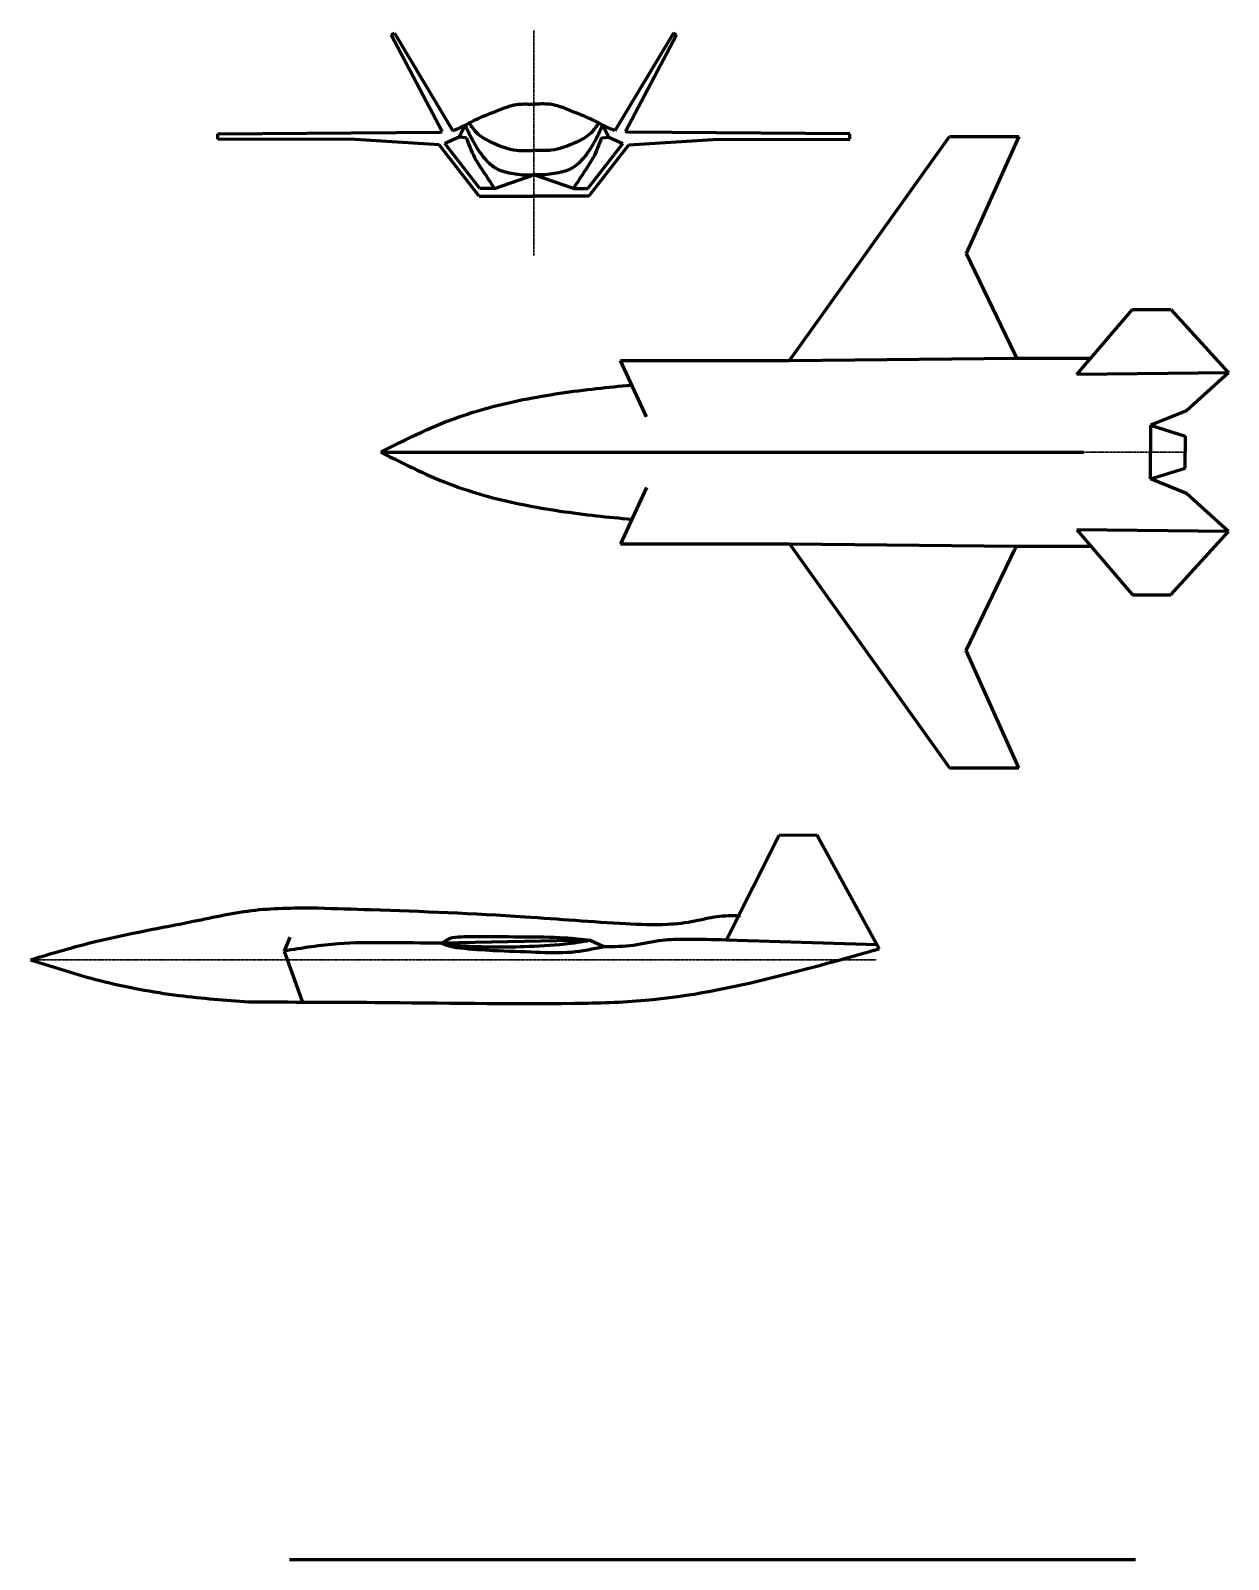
# Model space of a CAD drawing. Header units: millimetres. Extents: x 39448 to 86337, y 20141 to 58152.
# Drawn here: x 69772 to 86337, y 37009 to 58152 of the extents above; entities that cross this region are included whole.
import ezdxf

# ---------------------------------------------------------------- set-up
doc = ezdxf.new("R2010")
doc.units = ezdxf.units.MM
doc.linetypes.add('CENTER', pattern=[2, 1.25, -0.25, 0.25, -0.25])
doc.layers.add('_axes (Оси)', color=6, linetype='CENTER', lineweight=30)
doc.layers.add('_basic (Основной)', color=4, linetype='Continuous', lineweight=60)

msp = doc.modelspace()

# ---------------------------------------------------------------- linework, layer by layer
at = {"layer": '_axes (Оси)', "transparency": 33554687}
for p, q in [((76732.514, 58152.298), (76732.514, 55039.511)), ((76732.514, 58152.298), (76732.514, 55039.511)), ((85739.66, 52322.519), (74614.044, 52322.519)), ((69772.412, 45303.225), (81472.412, 45303.225))]:
    msp.add_line(p, q, dxfattribs=at)
at = {"layer": '_basic (Основной)', "transparency": 33554687}
for p, q in [((74759.194, 58091.353), (74803.806, 58114.992)), ((75465.55, 56758.256), (74759.194, 58091.353)), ((74803.806, 58114.992), (75612.523, 56766.93)), ((78661.221, 58114.992), (77852.504, 56766.93)), ((77999.477, 56758.256), (78705.833, 58091.353)), ((78705.833, 58091.353), (78661.221, 58114.992)), ((72362.537, 56648.326), (72362.625, 56723.828)), ((72362.625, 56723.828), (75436.406, 56748.413)), ((75436.406, 56748.413), (75465.55, 56758.256)), ((75697.283, 56679.077), (75501.693, 56592.692)), ((75697.283, 56679.077), (75779.713, 56838.156)), ((75798.551, 56669.051), (75697.283, 56679.077)), ((77666.476, 56669.051), (77767.744, 56679.077)), ((77767.744, 56679.077), (77685.314, 56838.156)), ((77767.744, 56679.077), (77963.334, 56592.692)), ((78028.621, 56748.413), (77999.477, 56758.256)), ((81102.402, 56723.828), (78028.621, 56748.413)), ((80269.542, 53591.705), (82480.361, 56687.23)), ((81102.49, 56648.326), (81102.402, 56723.828)), ((82480.361, 56687.23), (83437.545, 56687.23)), ((83437.545, 56687.23), (82712.647, 55067.513)), ((74258.979, 56646.128), (72362.537, 56648.326)), ((75421.31, 56573.449), (74258.979, 56646.128)), ((75973.978, 55860.564), (75421.31, 56573.449)), ((75986.04, 55967.935), (75501.693, 56592.692)), ((77478.987, 55967.935), (77963.334, 56592.692)), ((77491.049, 55860.564), (78043.717, 56573.449)), ((78043.717, 56573.449), (79206.048, 56646.128)), ((79206.048, 56646.128), (81102.49, 56648.326)), ((76185.681, 55967.935), (76732.514, 56157.806)), ((77279.346, 55967.935), (76732.514, 56157.806)), ((75973.978, 55860.564), (76732.514, 55860.564)), ((76185.681, 55967.935), (75986.04, 55967.935)), ((77491.049, 55860.564), (76732.514, 55860.564)), ((77279.346, 55967.935), (77478.987, 55967.935)), ((82712.647, 55067.513), (83378.524, 53680.058)), ((84241.564, 53395.989), (85011.092, 54296.274)), ((85011.092, 54296.274), (85542.192, 54296.274)), ((85542.192, 54296.274), (86337.138, 53419.398)), ((78288.12, 52811.042), (77928.31, 53591.705)), ((77928.31, 53591.705), (80269.542, 53591.705)), ((80269.542, 53591.705), (83405.736, 53623.358)), ((83378.524, 53680.058), (83405.736, 53623.358)), ((83405.736, 53623.358), (84435.911, 53623.358)), ((86337.138, 53419.398), (84241.564, 53395.989)), ((86337.138, 53419.398), (85757.621, 52894.028)), ((85757.621, 52894.028), (85258.454, 52693.794)), ((85258.454, 52693.794), (85739.66, 52544.922)), ((85258.454, 52693.794), (85258.454, 52322.519)), ((85739.66, 52544.922), (85739.66, 52322.519)), ((74614.044, 52322.519), (84336.285, 52322.519)), ((74614.044, 52322.519), (84336.285, 52322.519)), ((85258.454, 51951.245), (85258.454, 52322.519)), ((85739.66, 52100.117), (85739.66, 52322.519)), ((85258.454, 51951.245), (85739.66, 52100.117)), ((78288.12, 51833.997), (77928.31, 51053.334)), ((85757.621, 51751.011), (85258.454, 51951.245)), ((86337.138, 51225.641), (85757.621, 51751.011)), ((84241.564, 51249.05), (85011.092, 50348.765)), ((86337.138, 51225.641), (84241.564, 51249.05)), ((85542.192, 50348.765), (86337.138, 51225.641)), ((77928.31, 51053.334), (80269.542, 51053.334)), ((80269.542, 51053.334), (82480.361, 47957.809)), ((80269.542, 51053.334), (83405.736, 51021.681)), ((82712.647, 49577.526), (83378.524, 50964.981)), ((83378.524, 50964.981), (83405.736, 51021.681)), ((83405.736, 51021.681), (84435.911, 51021.681)), ((85011.092, 50348.765), (85542.192, 50348.765)), ((83437.545, 47957.809), (82712.647, 49577.526)), ((82480.361, 47957.809), (83437.545, 47957.809)), ((79394.008, 45580.047), (80122.946, 47025.983)), ((80122.946, 47025.983), (80647.319, 47031.743)), ((80647.319, 47031.743), (81508.791, 45453.311)), ((73356.958, 45617.009), (73277.433, 45421.865)), ((77513.107, 45571.428), (75464.165, 45530.867)), ((77513.107, 45571.428), (77700.976, 45485.873)), ((79394.008, 45580.047), (81475.77, 45513.813)), ((73277.433, 45421.865), (73531.24, 44717.789)), ((73352.319, 37009.3), (85052.319, 37009.3))]:
    msp.add_line(p, q, dxfattribs=at)
for points in [[(75612.523, 56766.93), (75712.981, 56810.933), (76005.048, 56955.159), (76219.7, 57041.344), (76404.442, 57109.939), (76518.806, 57132.805), (76732.514, 57132.805)], [(77852.504, 56766.93), (77752.046, 56810.933), (77459.979, 56955.159), (77245.327, 57041.344), (77060.585, 57109.939), (76946.222, 57132.805), (76732.514, 57132.805)], [(75781.712, 56844.191), (75876.002, 56649.031), (76033.268, 56405.748), (76093.324, 56339.037), (76175.625, 56268.991), (76356.908, 56193.385), (76479.246, 56170.036), (76608.257, 56157.806), (76732.514, 56157.806)], [(75798.551, 56669.051), (75913.128, 56394.852), (76025.968, 56214.367), (76185.681, 55967.935)], [(75837.351, 56872.518), (75942.245, 56737.832), (76143.832, 56610.556), (76493.958, 56497.421), (76732.514, 56497.421)], [(77627.676, 56872.518), (77522.782, 56737.832), (77321.195, 56610.556), (76971.069, 56497.421), (76732.514, 56497.421)], [(77683.315, 56844.191), (77589.025, 56649.031), (77431.759, 56405.748), (77371.703, 56339.037), (77289.402, 56268.991), (77108.119, 56193.385), (76985.781, 56170.036), (76856.77, 56157.806), (76732.514, 56157.806)], [(77666.476, 56669.051), (77551.899, 56394.852), (77439.059, 56214.367), (77279.346, 55967.935)], [(74614.044, 52322.519), (75638.854, 52789.727), (76585.02, 53048.172), (77600.484, 53202.706), (78080.23, 53250.665)], [(74614.044, 52322.519), (75638.854, 51855.312), (76585.02, 51596.867), (77600.484, 51442.333), (78080.23, 51394.374)], [(69772.412, 45303.225), (70687.454, 45558.381), (72021.978, 45834.41), (72881.941, 45989.677), (73744.78, 46018.43)], [(73744.78, 46018.43), (74476.549, 45995.576), (76606.75, 45897.73), (78003.49, 45802.871), (78579.22, 45794.237), (78959.202, 45840.283), (79261.46, 45900.717), (79589.627, 45912.228)], [(75464.165, 45530.867), (74659.869, 45537.451), (74031.87, 45523.104), (73277.433, 45421.865)], [(75464.165, 45530.867), (75567.524, 45596.456), (75730.634, 45621.489), (76033.53, 45624.394), (76593.494, 45620.405), (77158.857, 45607.249), (77513.107, 45571.428)], [(75464.165, 45530.867), (75581.892, 45510.402), (75747.306, 45495.841), (76166.89, 45480.805), (76596.153, 45486.094), (77160.553, 45521.615), (77513.107, 45571.428)], [(75464.165, 45530.867), (75594.322, 45485.416), (75712.429, 45466.685), (76171.685, 45432.436), (76763.543, 45409.547), (77251.224, 45409.547), (77700.976, 45485.873)], [(77700.976, 45485.873), (78108.415, 45504.438), (78507.72, 45573.471), (78846.979, 45588.478), (79394.008, 45580.047)], [(69772.412, 45303.225), (70732.952, 45014.799), (71823.562, 44809.355), (72789.787, 44719.248)], [(72789.787, 44719.248), (74533.118, 44712.848), (77293.334, 44701.306), (78270.909, 44741.667), (80065.601, 45064.696), (81508.791, 45453.311)]]:
    msp.add_spline(points, degree=3, dxfattribs=at)

doc.saveas('drawing.dxf')
